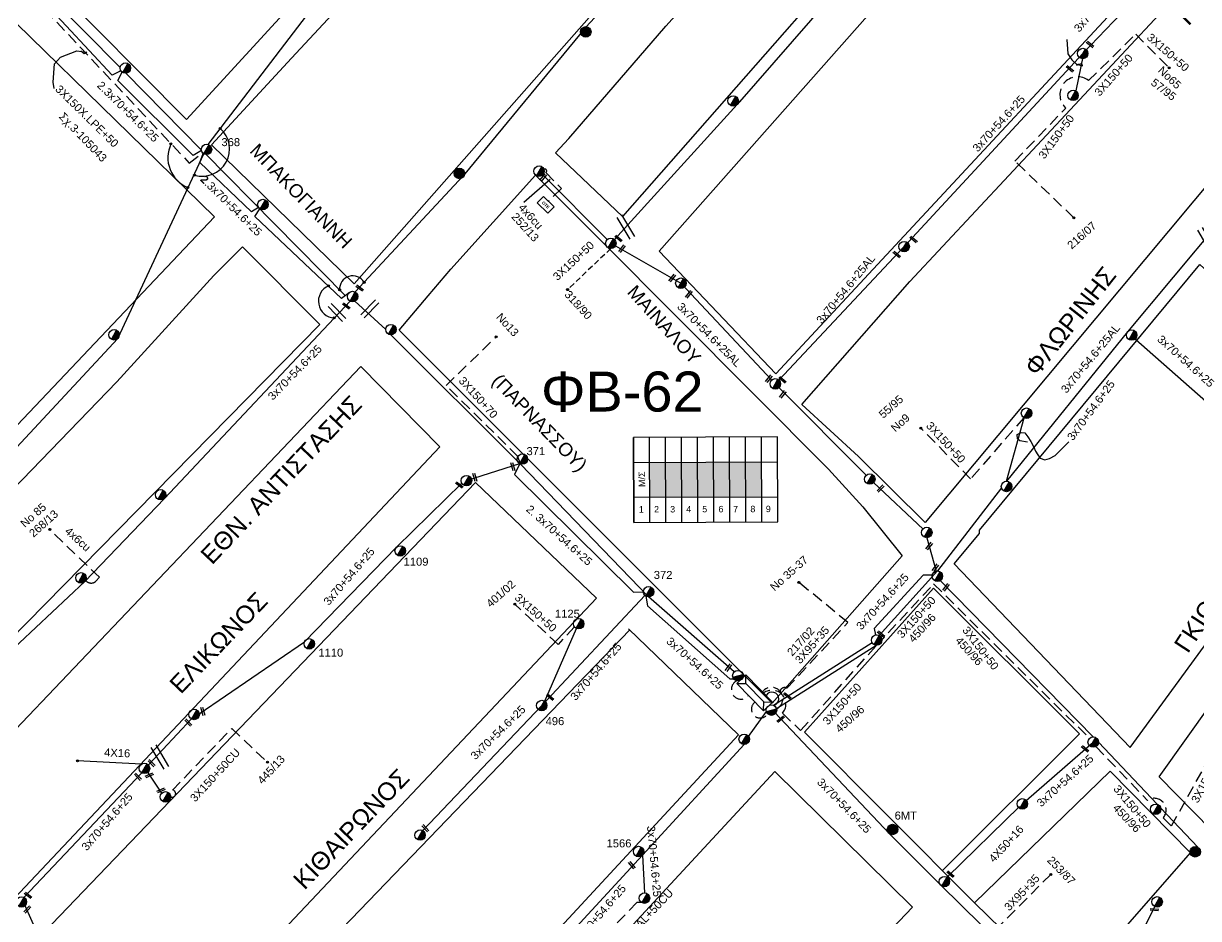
# Model space of a CAD drawing. Header units: millimetres. Extents: x -2449 to 2989, y 8 to 1056.
# Drawn here: x 696.4 to 960.7, y 412.5 to 613.8 of the extents above; entities that cross this region are included whole.
import ezdxf
from ezdxf.enums import TextEntityAlignment as Align

# ---------------------------------------------------------------- set-up
doc = ezdxf.new("R2010")
doc.units = ezdxf.units.MM
doc.linetypes.add('DASHED', pattern=[19.05, 12.7, -6.35])
for name, color, linetype in [('Pillar OTE', 7, 'Continuous'), ('Άγνωστα', 7, 'Continuous'), ('Ασφαλειοκιβώτια Χ.Τ 9 αναχωρήσεων', 7, 'Continuous'), ('Γυμνά εναέρια ΧΤ και ΦΟΠ (3Φ)   4x50+16AL', 7, 'Continuous'), ('Εναέρια παροχή ΧΤ 4x16', 7, 'SYN_LINE'), ('Επιγραφές - Σχήματα', 7, 'Continuous'), ('Καλώδια ΧΤ   3x150+50CU', 7, 'DASHED'), ('Καλώδια ΧΤ   3x150AL+50XLPE', 7, 'DASHED'), ('Μηχανική τομή', 7, 'Continuous'), ('Στύλος Ξύλινος', 7, 'Continuous'), ('Στύλος Ξύλινος @ 1', 7, 'Continuous'), ('Στύλος ΦΜ', 7, 'Continuous'), ('Στύλος ΦΜ @ 1', 7, 'Continuous'), ('Συνδέσεις', 7, 'Continuous'), ('Συνεστραμμένα ΧΤ   3x70+54.6+25 AL', 7, 'SYN_LINE'), ('Τομή', 7, 'Continuous'), ('Υποσταθμός εναέριος 2 στύλων', 7, 'Continuous'), ('Υποσταθμός πόλεως', 7, 'Continuous'), ('Υπόβαθρο ΔΕΗ', 7, 'Continuous'), ('Υπόγεια Καλώδια Δικτύου ΧΤ   .075', 7, 'DASHED'), ('Υπόγεια καλώδια Δικτύου ΧΤ και Παρ. ΧΤ X-95  (3X95AL +35CU  XLPE)', 7, 'DASHED'), ('Υπόγεια καλώδια Παροχών ΧΤ   4x50AL', 7, 'DASHED'), ('Υπόγεια καλώδια Παροχών ΧΤ   4x6', 7, 'DASHED')]:
    doc.layers.add(name, color=color, linetype=linetype)
doc.styles.add('arial', font='arial.ttf')
doc.styles.get("Standard").update_dxf_attribs({"font": 'arial.ttf'})
doc.linetypes.add('SYN_LINE', pattern='A,0.5,-0.0001,["/\\/\\/\\/",Standard,S=0.1,R=0,X=0,Y=-0.05],-0.25', length=0.7501)
doc.dimstyles.new('ISO-25', dxfattribs={"dimtxt": 2.5, "dimasz": 2.5, "dimexe": 1.25, "dimexo": 0.625, "dimtad": 1, "dimtxsty": 'Standard', "dimcen": 2.5, "dimadec": 0, "dimazin": 0, "dimtfac": 1, "dimtmove": 0, "dimatfit": 3, "dimfxl": 1, "dimarcsym": 0})

# ---------------------------------------------------------------- blocks, each defined once
blk = doc.blocks.new('ΥΠΑΡΧΩΝ ΤΣΙΜΕΝΤΕΝΙΟΣ ΣΤΥΛΟΣ')
at = {"layer": 'Στύλος ΦΜ'}
blk.add_hatch(color=7, dxfattribs=at).paths.add_polyline_path([(-1.29, -2.28, 0.574793), (2.62, 0, 0.268822), (1.3, 2.27)])
at = {"layer": 'Στύλος ΦΜ', "color": 7}
blk.add_line((-1.29, -2.28), (1.3, 2.27), dxfattribs=at)
blk.add_circle((0, 0), 2.62, dxfattribs=at)
at = {"layer": 'Στύλος ΦΜ', "flags": 4}
for tag, p in [('ΑΡΙΘΜΟΣ', (-4.68, 8.05)), ('ΤΥΠΟΣ', (-4.91, 3.03))]:
    blk.add_attdef(tag, p, '', height=4, dxfattribs=at)
blk = doc.blocks.new('ΥΠΑΡΧΩΝ ΞΥΛΙΝΟΣ ΣΤΥΛΟΣ')
at = {"layer": 'Στύλος Ξύλινος'}
h = blk.add_hatch(color=7, dxfattribs=at)
h.paths.add_polyline_path([(-2.62, 0, 0.270008), (-1.29, -2.28), (1.3, 2.27, 0.576266)])
h.paths.add_polyline_path([(-1.29, -2.28, 0.574793), (2.62, 0, 0.268822), (1.3, 2.27)])
at = {"layer": 'Στύλος Ξύλινος', "color": 7}
blk.add_line((-1.29, -2.28), (1.3, 2.27), dxfattribs=at)
blk.add_circle((0, 0), 2.62, dxfattribs=at)
at = {"layer": 'Στύλος Ξύλινος', "flags": 4}
for tag, p in [('ΑΡΙΘΜΟΣ', (-4.91, 8.6)), ('ΤΥΠΟΣ', (-4.85, 3.39))]:
    blk.add_attdef(tag, p, '', height=4, dxfattribs=at)
blk = doc.blocks.new('ΥΠΟΣΤΑΘΜΟΣ ΕΝΑΕΡΙΟΣ ΕΠΙ 2 ΣΤΥΛΩΝ')
at = {"layer": 'Υποσταθμός εναέριος 2 στύλων', "linetype": 'Continuous'}
for points in [[(-11.97, -2.11, 0.574793), (-8.45, -0.07, 0.268822), (-9.64, 1.98)], [(9.68, -2.15, 0.574793), (13.19, -0.1, 0.268822), (12.01, 1.95)]]:
    blk.add_hatch(color=256, dxfattribs=at).paths.add_polyline_path(points)
for p, q in [((-11.97, -2.11), (-9.64, 1.98)), ((9.68, -2.15), (12.01, 1.95))]:
    blk.add_line(p, q, dxfattribs=at)
for centre in [(-10.81, -0.07), (10.84, -0.1)]:
    blk.add_circle(centre, 2.36, dxfattribs=at)
at = {"layer": 'Υποσταθμός πόλεως', "linetype": 'Continuous', "ltscale": 40}
blk.add_lwpolyline([(-8.57, 2.82), (8.57, 2.82), (8.57, -2.82), (-8.57, -2.82)], close=True, dxfattribs=at)
for points in [[(-5.75, 0), (-8.57, 2.82)], [(-8.57, -2.82), (-5.75, 0)], [(-5.75, 0), (5.75, 0)], [(5.75, 0), (8.57, 2.82)], [(8.57, -2.82), (5.75, 0)]]:
    blk.add_lwpolyline(points, dxfattribs=at)
at = {"layer": 'Υποσταθμός εναέριος 2 στύλων', "ltscale": 40, "flags": 1}
for tag, p in [('ΜΕΤΑΣΧΗΜΑΤΙΣΜΟΣ', (14.09, 2.51)), ('ΙΣΧΥΣ', (14.07, -0.28)), ('ΑΡΙΘΜΟΣ', (14.19, -3))]:
    blk.add_attdef(tag, p, '', height=1.8, dxfattribs=at)
blk = doc.blocks.new('ΑΣΦΑΛΕΙΟΚΙΒΩΤΙΟ ΥΠΟΣΤΑΘΜΟΥ 9 ΑΝΑΧΩΡΗΣΕΩΝ')
at = {"layer": 'Ασφαλειοκιβώτια Χ.Τ 9 αναχωρήσεων', "ltscale": 40}
for p, q in [((-23.8, 40.36), (24.02, 40.36)), ((-9.72, 40.36), (-9.72, -40.64)), ((9.94, 40.36), (9.94, -40.64)), ((-23.8, 31.36), (24.02, 31.36)), ((-23.8, 22.36), (24.02, 22.36)), ((-23.8, 13.36), (24.02, 13.36)), ((-23.8, 4.36), (24.02, 4.36)), ((-23.8, -4.64), (24.02, -4.64)), ((-23.8, -13.64), (24.02, -13.64)), ((-23.8, -22.64), (24.02, -22.64)), ((-23.8, -31.64), (24.02, -31.64))]:
    blk.add_line(p, q, dxfattribs=at)
at = {"layer": 'Ασφαλειοκιβώτια Χ.Τ 9 αναχωρήσεων'}
blk.add_lwpolyline([(-23.8, -40.64), (24.02, -40.64), (24.02, 40.36), (-23.8, 40.36)], close=True, dxfattribs=at)
for s, p in [('1', (-18.29, 37.57)), ('2', (-18.29, 29)), ('3', (-18.29, 19.93)), ('4', (-18.29, 10.91)), ('5', (-18.29, 1.89)), ('6', (-18.29, -7.24)), ('7', (-18.29, -15.48)), ('8', (-18.29, -25.17)), ('9', (-18.29, -33.86))]:
    blk.add_text(s, height=3.6, rotation=270, dxfattribs=at).set_placement(p)
at = {"layer": 'Ασφαλειοκιβώτια Χ.Τ 9 αναχωρήσεων', "ltscale": 40}
for tag, height, p in [('ΟΝΟΜΑ', 5, (-0.16, 44.31)), ('ΚΕΙΜΕΝΟ 1', 2, (17.06, 35.59)), ('ΚΕΙΜΕΝΟ 2', 2, (17.06, 26.88)), ('ΚΕΙΜΕΝΟ 3', 2, (17.06, 17.69)), ('ΚΕΙΜΕΝΟ 4', 2, (17.06, 8.71)), ('ΚΕΙΜΕΝΟ 5', 2, (17.06, -0.13)), ('ΚΕΙΜΕΝΟ 6', 2, (17.06, -9.05)), ('ΚΕΙΜΕΝΟ 7', 2, (17.06, -18.13)), ('ΚΕΙΜΕΝΟ 8', 2, (17.06, -26.85)), ('ΚΕΙΜΕΝΟ 9', 2, (17.06, -35.99)), ('ΣΧ', 2, (-0.1, -42.64))]:
    blk.add_attdef(tag, text='', height=height, dxfattribs=at).set_placement(p, align=Align.MIDDLE_CENTER)
blk = doc.blocks.new('ΜΗΧΑΝΙΚΗ ΤΟΜΗ')
at = {"layer": 'Μηχανική τομή', "ltscale": 40}
for p, q in [((-1.89, 0.78), (1.89, 0.78)), ((1.89, 0), (-1.89, 0))]:
    blk.add_line(p, q, dxfattribs=at)
blk = doc.blocks.new('_ΣΥΝΔΕΣΗ')
at = {"layer": 'Συνδέσεις', "linetype": 'SYN_LINE', "ltscale": 40}
blk.add_hatch(color=256, dxfattribs=at).paths.add_polyline_path([(0.5, -0.01, 1), (-0.5, -0.01, 1)])
at = {"layer": 'Συνδέσεις'}
blk.add_circle((0, -0.01), 0.5, dxfattribs=at)
blk = doc.blocks.new('ΤΟΜΗ')
at = {"layer": 'Τομή', "ltscale": 40}
for p, q in [((-5.68, 0), (5.68, 0)), ((5.68, -2.33), (-5.68, -2.33))]:
    blk.add_line(p, q, dxfattribs=at)
blk = doc.blocks.new('PILLAR ΟΤΕ')
at = {"layer": 'Pillar OTE', "ltscale": 40}
blk.add_lwpolyline([(-3.31, 2.02), (3.39, 2.02), (3.39, -1.99), (-3.31, -1.99)], close=True, dxfattribs=at)
at = {"layer": 'Pillar OTE', "insert": (-1.81, 0.71), "char_height": 1.3575, "width": 109.961, "attachment_point": 1}
blk.add_mtext('{\\fArial|b1|i0|c161|p34;OTE}', dxfattribs=at)

msp = doc.modelspace()

# ---------------------------------------------------------------- hatches: boundary and pattern name
at = {"layer": 'Ασφαλειοκιβώτια Χ.Τ 9 αναχωρήσεων', "ltscale": 40}
for color, points in [(6, [(837.24, 515.11), (837.27, 507.25), (840.87, 507.26), (840.84, 515.12)]), (2, [(840.84, 515.12), (840.87, 507.26), (844.47, 507.27), (844.44, 515.13)]), (30, [(844.44, 515.13), (844.47, 507.27), (848.07, 507.28), (848.04, 515.14)]), (151, [(848.04, 515.14), (848.07, 507.28), (851.67, 507.29), (851.64, 515.15)]), (27, [(851.64, 515.15), (851.67, 507.29), (855.27, 507.3), (855.24, 515.17)]), (133, [(855.24, 515.17), (855.27, 507.3), (858.87, 507.32), (858.84, 515.18)]), (62, [(858.84, 515.18), (858.87, 507.32), (862.47, 507.33), (862.44, 515.19)])]:
    msp.add_hatch(color=color, dxfattribs=at).paths.add_polyline_path(points)

# ---------------------------------------------------------------- linework, layer by layer
at = {"layer": 'Άγνωστα', "color": 2, "linetype": 'SYN_LINE', "ltscale": 8}
msp.add_line((859.49, 453.45), (863.5, 459.05), dxfattribs=at)
at = {"layer": 'Άγνωστα', "color": 85, "linetype": 'DASHED', "ltscale": 0.2}
msp.add_lwpolyline([(932.66, 570.13), (919.4, 582.88), (930.84, 594.77), (930.37, 595.38, -0.887456), (935.98, 600.98), (946.58, 611.45), (954.09, 603.84)], format="xyb", dxfattribs=at)
at = {"layer": 'Άγνωστα', "color": 173, "linetype": 'SYN_LINE', "ltscale": 20}
msp.add_lwpolyline([(769.61, 553.27), (767.89, 551.95), (748.42, 570.4), (749.57, 572.12)], dxfattribs=at)
at = {"layer": 'Άγνωστα', "color": 133, "linetype": 'DASHED', "ltscale": 0.2}
msp.add_lwpolyline([(807.59, 516.44), (791.42, 532.4), (802.71, 543.33)], dxfattribs=at)
at = {"layer": 'Άγνωστα', "color": 151, "linetype": 'DASHED', "ltscale": 0.2}
for points in [[(921.41, 525.14), (909.44, 511.38), (898.22, 522.82)], [(868.09, 464.27), (881.85, 479.07), (870.78, 488.11)]]:
    msp.add_lwpolyline(points, dxfattribs=at)
at = {"layer": 'Άγνωστα', "color": 151, "linetype": 'SYN_LINE', "ltscale": 20}
for points in [[(902.62, 488.51), (937.01, 453.34)], [(938.19, 452.17), (951.37, 438.19)]]:
    msp.add_lwpolyline(points, dxfattribs=at)
at = {"layer": 'Άγνωστα', "linetype": 'DASHED', "ltscale": 0.2}
msp.add_lwpolyline([(820.32, 478.09), (816.67, 474.13), (806.87, 483.2)], dxfattribs=at)
at = {"layer": 'Άγνωστα', "color": 133, "linetype": 'SYN_LINE', "ltscale": 20}
msp.add_lwpolyline([(813.6, 461.19), (820.8, 477.71)], dxfattribs=at)
at = {"layer": 'Άγνωστα', "color": 6, "linetype": 'SYN_LINE', "ltscale": 20}
for points in [[(904.13, 421.8), (920.47, 437.67)], [(921.07, 438.26), (921.55, 438.68)]]:
    msp.add_lwpolyline(points, dxfattribs=at)
at = {"layer": 'Άγνωστα', "color": 151, "linetype": 'SYN_LINE', "ltscale": 15}
msp.add_lwpolyline([(952.23, 437.28), (960.55, 428.51)], dxfattribs=at)
at = {"layer": 'Άγνωστα', "color": 6, "linetype": 'DASHED', "ltscale": 0.2}
msp.add_lwpolyline([(916.43, 408.28), (914.96, 409.83), (927.46, 422.39)], dxfattribs=at)
at = {"layer": 'Άγνωστα', "color": 2, "linetype": 'DASHED', "ltscale": 0.2}
msp.add_lwpolyline([(835.48, 416.04), (834.35, 416.07), (823.35, 404.64), (834.84, 393.6)], dxfattribs=at)
at = {"layer": 'Άγνωστα', "color": 30, "linetype": 'DASHED', "ltscale": 0.2}
msp.add_arc((857.78, 464), 2.17, 115.7729, 322.2337, dxfattribs=at)
at = {"layer": 'Άγνωστα', "color": 151, "linetype": 'DASHED', "ltscale": 0.2}
for centre, radius, start, end in [((864.63, 461.93), 2.55, 296.7147, 141.9935), ((867.56, 463.4), 1.02, 58.8154, 168.7832)]:
    msp.add_arc(centre, radius, start, end, dxfattribs=at)
at = {"layer": 'Άγνωστα', "color": 62, "linetype": 'SYN_LINE', "ltscale": 20}
msp.add_arc((864.76, 461.89), 1.52, 284.1274, 149.9229, dxfattribs=at)
at = {"layer": 'Γυμνά εναέρια ΧΤ και ΦΟΠ (3Φ)   4x50+16AL', "color": 30, "ltscale": 0.2}
msp.add_lwpolyline([(654.52, 478.89), (687.79, 511.01), (717.6, 542.99), (736.96, 584.49)], dxfattribs=at)
at = {"layer": 'Εναέρια παροχή ΧΤ 4x16', "color": 151, "ltscale": 15}
msp.add_lwpolyline([(722.92, 447.22), (708.53, 447.95)], dxfattribs=at)
at = {"layer": 'Επιγραφές - Σχήματα', "linetype": 'Continuous', "ltscale": 0.2}
for points in [[(931.05, 610.21), (931.29, 607.04), (932.18, 605.67), (933.24, 604.69), (934.62, 604.29), (934.45, 604.77), (933.64, 604.61), (933.24, 604.37)], [(703.28, 599.18), (703.06, 600.63), (703.35, 604.79), (704.66, 606.24), (708.38, 607.7), (710.64, 607.41), (710.05, 607.04), (709.25, 607.63)], [(922.21, 519.63), (920.5, 519.95), (920.02, 520.36), (919.94, 521.33), (920.83, 521.82), (921.64, 521.74), (922.29, 520.84), (923.02, 519.79), (923.67, 518.49), (924.07, 517.6), (924.56, 516.79), (925.05, 516.06), (926.1, 515.66), (927.16, 515.98), (928.45, 516.63), (931.54, 519.71)]]:
    msp.add_lwpolyline(points, dxfattribs=at)
for centre, radius, start, end in [((736.63, 585.58), 6.11, 252.7726, 49.18), ((736.13, 583.65), 7.28, 154.9917, 247.4757), ((770.45, 554.1), 2.97, 30.2027, 184.2276), ((766.49, 551.35), 3.77, 113.2609, 266.6462)]:
    msp.add_arc(centre, radius, start, end, dxfattribs=at)
at = {"layer": 'Καλώδια ΧΤ   3x150AL+50XLPE', "color": 151, "linetype": 'DASHED', "ltscale": 0.2}
msp.add_lwpolyline([(729.49, 439.84, 1.228397), (729.86, 441.33), (743.23, 455.25), (751.12, 447.68)], format="xyb", dxfattribs=at)
at = {"layer": 'Συνεστραμμένα ΧΤ   3x70+54.6+25 AL', "color": 30, "ltscale": 20}
msp.add_line((737.89, 586.64), (768.38, 626.52), dxfattribs=at)
at = {"layer": 'Συνεστραμμένα ΧΤ   3x70+54.6+25 AL', "color": 1, "ltscale": 20}
msp.add_line((934.66, 607.08), (949.46, 622.52), dxfattribs=at)
at = {"layer": 'Συνεστραμμένα ΧΤ   3x70+54.6+25 AL', "color": 85, "ltscale": 20}
for p, q in [((894.49, 563.64), (934.66, 607.08)), ((866.31, 533.62), (894.49, 563.64))]:
    msp.add_line(p, q, dxfattribs=at)
at = {"layer": 'Συνεστραμμένα ΧΤ   3x70+54.6+25 AL', "color": 151, "ltscale": 20}
for p, q in [((965.27, 569.08), (944.76, 544.5)), ((944.76, 544.5), (917.52, 510.85)), ((916.38, 509.37), (901.97, 490.67)), ((901.97, 490.67), (888.89, 476.14))]:
    msp.add_line(p, q, dxfattribs=at)
at = {"layer": 'Συνεστραμμένα ΧΤ   3x70+54.6+25 AL', "color": 62, "ltscale": 20}
for p, q in [((828.51, 564.38), (844.26, 555.4)), ((844.26, 555.4), (864.69, 533.62)), ((866.33, 531.93), (885.93, 512.18)), ((887.62, 510.53), (898.77, 500.09))]:
    msp.add_line(p, q, dxfattribs=at)
at = {"layer": 'Συνεστραμμένα ΧΤ   3x70+54.6+25 AL', "color": 1, "linetype": 'SYN_LINE', "ltscale": 20}
msp.add_lwpolyline([(934.88, 687.07), (904.38, 649.44), (881.7, 624.01), (856.9, 595.63), (829.3, 565.25)], dxfattribs=at)
at = {"layer": 'Συνεστραμμένα ΧΤ   3x70+54.6+25 AL', "color": 27, "linetype": 'SYN_LINE', "ltscale": 20}
for points in [[(850.8, 643.06), (822.84, 612.99), (795.3, 579.59), (771, 553.43)], [(700.55, 622.93), (701.84, 620.42), (718.11, 603.93)], [(719.39, 602.63), (736.37, 585.43)], [(737.08, 584.7), (768.75, 552.61), (769.61, 553.27)]]:
    msp.add_lwpolyline(points, dxfattribs=at)
at = {"layer": 'Συνεστραμμένα ΧΤ   3x70+54.6+25 AL', "color": 173, "linetype": 'SYN_LINE', "ltscale": 20}
for points in [[(718.27, 603.21), (716.34, 602.19), (700.78, 618.85), (700.04, 621.98)], [(736.4, 585.23), (734.55, 584.13), (717.58, 600.97), (718.58, 602.86)], [(749.26, 572.42), (747.7, 571.45), (736.07, 582.57), (736.77, 584.62)], [(769.83, 551.38), (728.07, 507), (710.16, 488.3), (695.5, 474.46), (679.86, 459.05), (658.51, 439.11)]]:
    msp.add_lwpolyline(points, dxfattribs=at)
at = {"layer": 'Συνεστραμμένα ΧΤ   3x70+54.6+25 AL', "color": 62, "ltscale": 20}
msp.add_lwpolyline([(827.66, 565.2), (813.19, 579.77)], dxfattribs=at)
at = {"layer": 'Συνεστραμμένα ΧΤ   3x70+54.6+25 AL', "color": 30, "linetype": 'SYN_LINE', "ltscale": 10}
msp.add_lwpolyline([(770.93, 551.35), (777.85, 544.96)], dxfattribs=at)
at = {"layer": 'Συνεστραμμένα ΧΤ   3x70+54.6+25 AL', "color": 30, "linetype": 'SYN_LINE', "ltscale": 20}
for points in [[(779.03, 543.78), (808.02, 514.81), (806.8, 512.39), (833.59, 485.87), (835.8, 485.99)], [(836.4, 484.97), (836.76, 482.84), (855.27, 466.4), (857.77, 466.4)]]:
    msp.add_lwpolyline(points, dxfattribs=at)
at = {"layer": 'Συνεστραμμένα ΧΤ   3x70+54.6+25 AL', "color": 151, "linetype": 'SYN_LINE', "ltscale": 20}
for points in [[(946.03, 543.28), (965.52, 526.09)], [(696.48, 417.22), (723.01, 445.23)]]:
    msp.add_lwpolyline(points, dxfattribs=at)
at = {"layer": 'Συνεστραμμένα ΧΤ   3x70+54.6+25 AL', "color": 151, "linetype": 'SYN_LINE', "ltscale": 15}
for points in [[(917.52, 510.85), (921.47, 525.11)], [(888.31, 473.94), (865.78, 459.65)]]:
    msp.add_lwpolyline(points, dxfattribs=at)
at = {"layer": 'Συνεστραμμένα ΧΤ   3x70+54.6+25 AL', "color": 133, "linetype": 'SYN_LINE', "ltscale": 20}
for points in [[(836.98, 484.81), (808.17, 514.66), (807.59, 516.44)], [(735.91, 458.55), (759.58, 474.72), (780.28, 495.99), (794.97, 510.45)], [(786.17, 432.27), (812.96, 460.39), (836.17, 485.13)], [(856.26, 467.94), (836.98, 484.81)]]:
    msp.add_lwpolyline(points, dxfattribs=at)
at = {"layer": 'Συνεστραμμένα ΧΤ   3x70+54.6+25 AL', "color": 133, "linetype": 'SYN_LINE', "ltscale": 15}
for points in [[(796.02, 510.98), (808.02, 514.81)], [(724.48, 447.02), (734.16, 457.36)]]:
    msp.add_lwpolyline(points, dxfattribs=at)
at = {"layer": 'Συνεστραμμένα ΧΤ   3x70+54.6+25 AL', "color": 62, "linetype": 'SYN_LINE', "ltscale": 10}
msp.add_lwpolyline([(899.58, 498.15), (901.66, 490.63)], dxfattribs=at)
at = {"layer": 'Συνεστραμμένα ΧΤ   3x70+54.6+25 AL', "color": 62, "linetype": 'SYN_LINE', "ltscale": 20}
msp.add_lwpolyline([(900.81, 489.69), (898.75, 489.72), (887.77, 477.72), (888.07, 476.27)], dxfattribs=at)
at = {"layer": 'Συνεστραμμένα ΧΤ   3x70+54.6+25 AL', "color": 62, "linetype": 'SYN_LINE', "ltscale": 15}
msp.add_lwpolyline([(887.31, 474.49), (865.13, 460.42)], dxfattribs=at)
at = {"layer": 'Συνεστραμμένα ΧΤ   3x70+54.6+25 AL', "color": 6, "linetype": 'DASHED', "ltscale": 0.2}
msp.add_lwpolyline([(863.9, 458.74, -1.303288), (860.96, 461.17, -1.303288)], format="xyb", dxfattribs=at)
at = {"layer": 'Συνεστραμμένα ΧΤ   3x70+54.6+25 AL', "color": 6, "linetype": 'SYN_LINE', "ltscale": 20}
for points in [[(864.83, 458.19), (864.83, 458.18)], [(936.86, 387.02), (916.41, 406.56), (902.72, 419.94), (891.3, 431.47), (865.26, 458.96)], [(921.96, 439.03), (937.01, 452.17)], [(937.33, 387.96), (950.88, 415.16)]]:
    msp.add_lwpolyline(points, dxfattribs=at)
at = {"layer": 'Συνεστραμμένα ΧΤ   3x70+54.6+25 AL', "color": 2, "linetype": 'SYN_LINE', "ltscale": 20}
msp.add_lwpolyline([(769.12, 354.72), (798.84, 386.77), (835.61, 426.75), (858.5, 451.62)], dxfattribs=at)
at = {"layer": 'Συνεστραμμένα ΧΤ   3x70+54.6+25 AL', "color": 151, "ltscale": 8}
msp.add_lwpolyline([(727.49, 440.68), (723.9, 446.11)], dxfattribs=at)
at = {"layer": 'Συνεστραμμένα ΧΤ   3x70+54.6+25 AL', "color": 2, "linetype": 'SYN_LINE', "ltscale": 10}
msp.add_lwpolyline([(835.61, 426.75), (836.06, 418.24)], dxfattribs=at)
at = {"layer": 'Συνεστραμμένα ΧΤ   3x70+54.6+25 AL', "color": 151, "linetype": 'SYN_LINE', "ltscale": 10}
msp.add_lwpolyline([(703.46, 395.79), (700.6, 406.79), (696.72, 415.36)], dxfattribs=at)
at = {"layer": 'Υπόβαθρο ΔΕΗ'}
for points in [[(733.07, 592.22), (870.71, 742.39), (840.59, 767.71), (792.48, 716.15), (702.1, 623.52), (733.07, 592.22)], [(907.43, 710.3), (770.78, 555.26), (738.63, 586.56), (756.69, 606.03), (780.05, 631.25), (810.13, 663.72), (839.26, 695.17), (863.97, 721.85), (877.67, 736.4), (907.36, 710.22)], [(831.14, 570.39), (816.06, 584.71), (819.02, 587.99), (840.89, 613.21), (870.18, 645.69), (900.16, 680.06), (917.84, 700.37), (933.39, 686.84), (831.14, 570.43)], [(865.6, 535.02), (974.11, 651.81), (942.34, 679), (839.36, 562.59), (865.6, 535.02)], [(871.43, 528.09), (895.74, 555.79), (932.86, 595.56), (963.41, 628.28), (979.96, 646.02), (1003.36, 626.33), (899.2, 501.58), (884.21, 516.45)], [(641.08, 466.7), (739.36, 570.31), (694.77, 613.82), (593.63, 512.3), (641.08, 466.7)], [(780.86, 544.82), (787.38, 552.53), (792.5, 558.57), (811.53, 579.68), (826.29, 564.91)], [(664.09, 445.44), (647.14, 461.27), (687.52, 502.39), (717.37, 533.23), (739.18, 557.1), (745.65, 563.61), (763, 546.11), (664.09, 445.44)], [(826.29, 564.91), (877.43, 513.53), (885.17, 505.06)], [(905.74, 492.26), (911.46, 499.08), (911.46, 499.81), (960.98, 559.59), (996.13, 527.68)], [(885.17, 505.06), (894.02, 494.07), (864.81, 460.92), (780.86, 544.82)], [(694.25, 416.94), (675.45, 435.01), (772.27, 536.66), (790.01, 518.58), (694.25, 416.94)], [(871.43, 528.09), (884.21, 516.45)], [(945.3, 450.96), (999.16, 524.6), (996.13, 527.68)], [(951.82, 444.36), (1005.32, 519.34), (1025.76, 501.7), (963.54, 432.45), (951.82, 444.36)], [(825.26, 484.53), (728.36, 381.85), (701.03, 409.43), (798.08, 510.56), (825.26, 484.53)], [(945.3, 450.96), (905.74, 492.26)], [(910.32, 416.02), (872.08, 454.4), (901.12, 486.83), (933.91, 453.99), (903.1, 423.27)], [(832.46, 477.68), (857.24, 453.8), (761.22, 350.07), (734.73, 375.68), (832.76, 477.39)], [(769.73, 342.22), (865.43, 445.58), (896.4, 415), (799.03, 312.81), (782.56, 330.12), (769.62, 342.1)], [(931.23, 395.57), (958.9, 427.27), (940.82, 445.65), (910.32, 416.02), (931.23, 395.57)]]:
    msp.add_lwpolyline(points, dxfattribs=at)
at = {"layer": 'Υπόβαθρο ΔΕΗ', "color": 151, "linetype": 'DASHED', "ltscale": 0.2}
msp.add_lwpolyline([(831.33, 570.22), (831.33, 570.22)], dxfattribs=at)
at = {"layer": 'Υπόγεια Καλώδια Δικτύου ΧΤ   .075', "color": 30, "linetype": 'DASHED', "ltscale": 0.2}
msp.add_lwpolyline([(696.9, 624.71), (698.63, 619.67), (733.66, 582.41), (736.62, 584.78)], dxfattribs=at)
at = {"layer": 'Υπόγεια Καλώδια Δικτύου ΧΤ   .075', "color": 27, "linetype": 'DASHED', "ltscale": 0.2}
for points in [[(867.11, 458.65), (871.19, 454.78), (888.31, 473.94), (901.12, 487.74)], [(901.12, 487.74), (936.18, 453)], [(954.62, 433.29), (977.93, 475.02)], [(937.64, 451.17), (949.21, 439.02)], [(952.75, 435.1), (954.62, 433.29)]]:
    msp.add_lwpolyline(points, dxfattribs=at)
at = {"layer": 'Υπόγεια Καλώδια Δικτύου ΧΤ   .075', "color": 27, "linetype": 'DASHED', "ltscale": 0.1}
msp.add_lwpolyline([(868.38, 462.06), (868.38, 462.03)], dxfattribs=at)
at = {"layer": 'Υπόγεια Καλώδια Δικτύου ΧΤ   .075', "color": 27, "linetype": 'DASHED', "ltscale": 0.2}
msp.add_lwpolyline([(949.21, 439.02, -0.897047), (952.75, 435.1)], format="xyb", dxfattribs=at)
msp.add_arc((864.75, 460.7), 3.13, 318.901, 126.4852, dxfattribs=at)
at = {"layer": 'Υπόγεια καλώδια Δικτύου ΧΤ και Παρ. ΧΤ X-95  (3X95AL +35CU  XLPE)', "color": 85, "linetype": 'SYN_LINE', "ltscale": 10}
msp.add_lwpolyline([(934.75, 606.72), (933.07, 598.68)], dxfattribs=at)
at = {"layer": 'Υπόγεια καλώδια Δικτύου ΧΤ και Παρ. ΧΤ X-95  (3X95AL +35CU  XLPE)', "color": 62, "linetype": 'DASHED', "ltscale": 0.1}
msp.add_lwpolyline([(828.5, 563.2), (818.78, 553.96)], dxfattribs=at)
at = {"layer": 'Υπόγεια καλώδια Παροχών ΧΤ   4x6', "color": 62, "linetype": 'DASHED', "ltscale": 0.2}
msp.add_lwpolyline([(813.46, 581.03, -0.949329), (813.88, 580.28), (817.38, 576.7), (814.45, 573.85)], format="xyb", dxfattribs=at)
at = {"layer": 'Υπόγεια καλώδια Παροχών ΧΤ   4x6', "color": 173, "linetype": 'DASHED', "ltscale": 0.2}
msp.add_lwpolyline([(710.35, 488.56, 0.437261), (712.65, 488.34), (713.45, 489.24), (702.43, 499.82)], format="xyb", dxfattribs=at)

# ---------------------------------------------------------------- block references
at = {"layer": 'Pillar OTE', "xscale": 0.5, "yscale": 0.5, "zscale": 0.5, "rotation": 315.3551253197936}
msp.add_blockref('PILLAR ΟΤΕ', (813.8, 573.04), dxfattribs=at)
at = {"layer": 'Ασφαλειοκιβώτια Χ.Τ 9 αναχωρήσεων', "color": 1, "ltscale": 40, "xscale": 0.3999999999999944, "yscale": 0.3999999999999944, "zscale": 0.3999999999999944, "rotation": 90.18025101188559}
msp.add_blockref('ΑΣΦΑΛΕΙΟΚΙΒΩΤΙΟ ΥΠΟΣΤΑΘΜΟΥ 9 ΑΝΑΧΩΡΗΣΕΩΝ', (849.8, 511.17), dxfattribs=at)
at = {"layer": 'Μηχανική τομή'}
for p, xscale, yscale, zscale, rotation in [((936.44, 609.28), 0.5000000000000245, 0.5000000000000245, 0.5000000000000245, 141.8407245600706), ((931.89, 603.8), 0.5000000000000245, 0.5000000000000245, 0.5000000000000245, 141.8407245600706), ((813.41, 579.06), 0.4999999999999994, 0.4999999999999994, 0.4999999999999994, 51.58810662608873), ((830.36, 565.64), 0.4999999999999997, 0.4999999999999997, 0.4999999999999997, 140.1870457185148), ((896.74, 565.37), 0.4999999999999997, 0.4999999999999997, 0.4999999999999997, 140.1870457185148), ((831.17, 563.04), 0.4999999999999995, 0.4999999999999995, 0.4999999999999995, 51.58810662608873), ((892.94, 562.02), 0.4999999999999998, 0.4999999999999998, 0.4999999999999998, 140.1870457185148), ((842.43, 556.44), 0.4999999999999995, 0.4999999999999995, 0.4999999999999995, 51.58810662608873), ((772.11, 554.45), 0.4999999999999625, 0.4999999999999625, 0.4999999999999625, 144.2579362798099), ((846.19, 552.78), 0.4999999999999995, 0.4999999999999995, 0.4999999999999995, 51.58810662608873), ((767.22, 549.14), 1.249999999999952, 1.249999999999952, 1.249999999999952, 133.5585166111562), ((769.1, 550.45), 0.4999999999999625, 0.4999999999999625, 0.4999999999999625, 144.2579362798099), ((773.93, 549.97), 1.249999999999998, 1.249999999999998, 1.249999999999998, 225.9120429573086), ((864.19, 533.77), 0.4999999999999995, 0.4999999999999995, 0.4999999999999995, 51.58810662608873), ((867.25, 533.8), 0.4999999999999997, 0.4999999999999997, 0.4999999999999997, 140.1870457185148), ((867.32, 530.26), 0.4999999999999995, 0.4999999999999995, 0.4999999999999995, 51.58810662608873), ((806.62, 514.17), 0.4999999999999608, 0.4999999999999608, 0.4999999999999608, 105.6022660013272), ((794.55, 510.15), 0.4999999999999625, 0.4999999999999625, 0.4999999999999625, 144.2579362798099), ((798.07, 511.78), 0.4999999999999608, 0.4999999999999608, 0.4999999999999608, 105.6022660013272), ((889.32, 509.07), 0.4999999999999327, 0.4999999999999327, 0.4999999999999327, 45.6124869786674), ((900.25, 496.13), 0.4999999999999995, 0.4999999999999995, 0.4999999999999995, 51.58810662608873), ((901.65, 491.25), 0.4999999999999995, 0.4999999999999995, 0.4999999999999995, 51.58810662608873), ((904.06, 486.85), 0.4999999999999995, 0.4999999999999995, 0.4999999999999995, 51.58810662608873), ((889.17, 476.33), 0.5000000000000077, 0.5000000000000077, 0.5000000000000077, 320.5649404728048), ((854.81, 469.04), 0.4999999999999859, 0.4999999999999859, 0.4999999999999859, 234.1416881330739), ((814.72, 462.1), 0.5000000000000077, 0.5000000000000077, 0.5000000000000077, 320.5649404728048), ((868.08, 462.43), 0.5000000000000077, 0.5000000000000077, 0.5000000000000077, 320.5649404728048), ((736.92, 459.12), 0.4999999999999608, 0.4999999999999608, 0.4999999999999608, 105.6022660013272), ((733.56, 456.69), 0.49999999999996, 0.49999999999996, 0.49999999999996, 133.0732209039125), ((866.58, 457.48), 0.4999999999999756, 0.4999999999999756, 0.4999999999999756, 217.428648046399), ((935.06, 450.53), 0.5000000000000077, 0.5000000000000077, 0.5000000000000077, 320.5649404728048), ((725.32, 447.56), 0.49999999999996, 0.49999999999996, 0.49999999999996, 133.0732209039125), ((722.25, 444.49), 0.49999999999996, 0.49999999999996, 0.49999999999996, 133.0732209039125), ((724.61, 444.88), 0.49999999999996, 0.49999999999996, 0.49999999999996, 203.0797500102078), ((727.22, 441.49), 0.49999999999996, 0.49999999999996, 0.49999999999996, 203.0797500102078), ((786.92, 432.91), 0.49999999999996, 0.49999999999996, 0.49999999999996, 133.0732209039125), ((833.08, 424.35), 0.4999999999999989, 0.4999999999999989, 0.4999999999999989, 309.2415489733388), ((904.78, 422.31), 0.5000000000000077, 0.5000000000000077, 0.5000000000000077, 320.5649404728048), ((697.53, 417.84), 0.5000000000000894, 0.5000000000000894, 0.5000000000000894, 140.7272185491119), ((697.1, 414.65), 0.5000000000000018, 0.5000000000000018, 0.5000000000000018, 227.5471457129901), ((950.8, 414.68), 0.5000000000000571, 0.5000000000000571, 0.5000000000000571, 175.7684885782068)]:
    msp.add_blockref('ΜΗΧΑΝΙΚΗ ΤΟΜΗ', p, dxfattribs=dict(at, xscale=xscale, yscale=yscale, zscale=zscale, rotation=rotation))
at = {"layer": 'Στύλος Ξύλινος @ 1', "ltscale": 40, "xscale": 0.4499999999998181, "yscale": 0.4499999999998181, "zscale": 0.4499999999998181}
for p in [(822.86, 611.95), (794.44, 580.09), (959.96, 427.49)]:
    msp.add_blockref('ΥΠΑΡΧΩΝ ΞΥΛΙΝΟΣ ΣΤΥΛΟΣ', p, dxfattribs=at)
at = {"layer": 'Στύλος Ξύλινος @ 1', "ltscale": 40}
ref = msp.add_blockref('ΥΠΑΡΧΩΝ ΞΥΛΙΝΟΣ ΣΤΥΛΟΣ', (891.88, 432.5), dxfattribs=dict(at, xscale=0.4499999999998181, yscale=0.4499999999998181, zscale=0.4499999999998181))
ref.add_attrib('ΤΥΠΟΣ', '6ΜΤ', (892.34, 434.73), dxfattribs={"layer": 'Στύλος Ξύλινος', "height": 1.8, "flags": 4})
at = {"layer": 'Στύλος ΦΜ @ 1', "ltscale": 40, "xscale": 0.4499999999998181, "yscale": 0.4499999999998181, "zscale": 0.4499999999998181}
for p in [(934.66, 607.08), (719.29, 603.81), (856.01, 596.41), (932.48, 597.66), (812.36, 580.61), (750.22, 573.1), (828.5, 564.38), (894.48, 563.64), (844.26, 555.4), (770.41, 552.41), (716.74, 543.79), (779.03, 544.96), (945.67, 543.74), (865.5, 532.76), (922.02, 526.15), (796.02, 510.98), (886.76, 511.34), (917.52, 509.67), (727.22, 507.81), (899.58, 499.33), (709.31, 489.11), (901.97, 489.49), (888.31, 475.12), (734.75, 458.38), (858.5, 452.8), (937.01, 452.17), (723.59, 446.25), (728.31, 439.84), (921.07, 438.26), (951.07, 437.05), (785.58, 431.25), (903.54, 420.78), (836.06, 417.06), (695.9, 416.2), (951.4, 416.22)]:
    msp.add_blockref('ΥΠΑΡΧΩΝ ΤΣΙΜΕΝΤΕΝΙΟΣ ΣΤΥΛΟΣ', p, dxfattribs=at)
at = {"layer": 'Στύλος ΦΜ @ 1', "ltscale": 40}
ref = msp.add_blockref('ΥΠΑΡΧΩΝ ΤΣΙΜΕΝΤΕΝΙΟΣ ΣΤΥΛΟΣ', (737.54, 585.51), dxfattribs=dict(at, xscale=0.4499999999998181, yscale=0.4499999999998181, zscale=0.4499999999998181))
ref.add_attrib('ΑΡΙΘΜΟΣ', '368', (740.9, 586.24), dxfattribs={"layer": 'Στύλος ΦΜ', "height": 1.8, "flags": 4})
ref = msp.add_blockref('ΥΠΑΡΧΩΝ ΤΣΙΜΕΝΤΕΝΙΟΣ ΣΤΥΛΟΣ', (808.6, 515.84), dxfattribs=dict(at, xscale=0.4499999999998181, yscale=0.4499999999998181, zscale=0.4499999999998181))
ref.add_attrib('ΤΥΠΟΣ', '371', (809.53, 516.72), dxfattribs={"layer": 'Στύλος ΦΜ', "height": 1.8, "flags": 4})
ref = msp.add_blockref('ΥΠΑΡΧΩΝ ΤΣΙΜΕΝΤΕΝΙΟΣ ΣΤΥΛΟΣ', (781.12, 495.17), dxfattribs=dict(at, xscale=0.4499999999998181, yscale=0.4499999999998181, zscale=0.4499999999998181))
ref.add_attrib('ΤΥΠΟΣ', '1109', (781.88, 491.85), dxfattribs={"layer": 'Στύλος ΦΜ', "height": 1.8, "flags": 4})
ref = msp.add_blockref('ΥΠΑΡΧΩΝ ΤΣΙΜΕΝΤΕΝΙΟΣ ΣΤΥΛΟΣ', (836.98, 485.99), dxfattribs=dict(at, xscale=0.4499999999998181, yscale=0.4499999999998181, zscale=0.4499999999998181))
ref.add_attrib('ΤΥΠΟΣ', '372', (838.16, 488.87), dxfattribs={"layer": 'Στύλος ΦΜ', "height": 1.8, "flags": 4})
ref = msp.add_blockref('ΥΠΑΡΧΩΝ ΤΣΙΜΕΝΤΕΝΙΟΣ ΣΤΥΛΟΣ', (821.27, 478.79), dxfattribs=dict(at, xscale=0.4499999999998181, yscale=0.4499999999998181, zscale=0.4499999999998181))
ref.add_attrib('ΤΥΠΟΣ', '1125', (815.93, 480.15), dxfattribs={"layer": 'Στύλος ΦΜ', "height": 1.8, "flags": 4})
ref = msp.add_blockref('ΥΠΑΡΧΩΝ ΤΣΙΜΕΝΤΕΝΙΟΣ ΣΤΥΛΟΣ', (760.66, 474.26), dxfattribs=dict(at, xscale=0.4499999999998181, yscale=0.4499999999998181, zscale=0.4499999999998181))
ref.add_attrib('ΤΥΠΟΣ', '1110', (762.71, 471.39), dxfattribs={"layer": 'Στύλος ΦΜ', "height": 1.8, "flags": 4})
ref = msp.add_blockref('ΥΠΑΡΧΩΝ ΤΣΙΜΕΝΤΕΝΙΟΣ ΣΤΥΛΟΣ', (812.96, 460.39), dxfattribs=dict(at, xscale=0.4499999999998181, yscale=0.4499999999998181, zscale=0.4499999999998181))
ref.add_attrib('ΤΥΠΟΣ', '496', (813.83, 455.98), dxfattribs={"layer": 'Στύλος ΦΜ', "height": 1.8, "flags": 4})
ref = msp.add_blockref('ΥΠΑΡΧΩΝ ΤΣΙΜΕΝΤΕΝΙΟΣ ΣΤΥΛΟΣ', (834.75, 427.54), dxfattribs=dict(at, xscale=0.4499999999998181, yscale=0.4499999999998181, zscale=0.4499999999998181))
ref.add_attrib('ΑΡΙΘΜΟΣ', '1566', (827.54, 428.48), dxfattribs={"layer": 'Στύλος ΦΜ', "height": 1.8, "flags": 4})
at = {"layer": 'Συνδέσεις', "xscale": 0.4500000000000455, "yscale": 0.4500000000000455, "zscale": 0.4500000000000455}
for p in [(954.09, 603.84), (740.62, 590.21), (729.53, 586.74), (734.82, 579.75), (733.34, 576.93), (932.66, 570.14), (773.01, 555.6), (765, 554.82), (767.49, 553.89), (818.78, 553.96), (766.27, 547.6), (802.71, 543.34), (898.22, 522.82), (702.3, 500.03), (870.78, 488.11), (806.88, 483.21), (708.53, 447.95), (751.29, 447.65), (927.46, 422.4)]:
    msp.add_blockref('_ΣΥΝΔΕΣΗ', p, dxfattribs=at)
at = {"layer": 'Τομή', "xscale": 0.4999999999999232, "yscale": 0.4999999999999232, "zscale": 0.4999999999999232, "rotation": 120.6652940437248}
for p in [(831.37, 567.76), (961.99, 564.9), (726.56, 448.53)]:
    msp.add_blockref('ΤΟΜΗ', p, dxfattribs=at)
at = {"layer": 'Υποσταθμός εναέριος 2 στύλων', "xscale": 0.5, "yscale": 0.5, "zscale": 0.5, "rotation": 314.361987264839}
msp.add_blockref('ΥΠΟΣΤΑΘΜΟΣ ΕΝΑΕΡΙΟΣ ΕΠΙ 2 ΣΤΥΛΩΝ', (860.88, 463.26), dxfattribs=at)

# ---------------------------------------------------------------- texts
at = {"layer": 'Άγνωστα', "linetype": 'SYN_LINE', "ltscale": 20, "char_height": 1.8, "width": 69.1904, "attachment_point": 1, "style": 'arial'}
for s, insert, rotation in [('3X150+50', (950.1, 611.8), 318.903), ('3X150+50', (937.11, 598.51), 48.5769), ('3X150X.LPE+50', (704.63, 600.17), 315.4671), ('3X150+50', (924.57, 584.26), 53.5033), ('3X150+50', (815.26, 557.18), 42.9412), ('3X150+70', (795.47, 534.56), 312.2172), ('3x70+54.6+25', (930.99, 520.89), 53.4352), ('3X150+50', (900.6, 524.44), 312.895), ('3X150+50', (807.89, 485.78), 318.4847), ('3X150+50', (892.7, 476.58), 48.0303), ('3X95+35', (869.76, 470.82), 48.6528), ('3X150+50', (908.87, 478.42), 307.6618), ('3X150+50', (875.98, 457.06), 48.0303), ('3X150+50', (942.81, 442.73), 309.7525), ('4X50+16', (913.35, 426.17), 47.4379), ('3X95+35', (916.82, 415.28), 46.4043), ('3X150AL+50CU', (828.81, 406.12), 46.3484)]:
    msp.add_mtext(s, dxfattribs=dict(at, insert=insert, rotation=rotation))
at = {"layer": 'Εναέρια παροχή ΧΤ 4x16', "ltscale": 40, "insert": (714.56, 450.77), "char_height": 1.8, "width": 69.1904, "attachment_point": 1, "rotation": 357.4061, "style": 'arial'}
msp.add_mtext('4X16', dxfattribs=at)
at = {"layer": 'Επιγραφές - Σχήματα', "attachment_point": 1}
for s, insert, char_height, width, rotation in [('\\pt128;ΠΑΡΝΩΝΟΣ', (955.55, 615.91), 4, 157.7424, 45.7448), ('\\PΜΠΑΚΟΓΙΑΝΝΗ', (752.82, 590.58), 3, 153.2799, 314.1035), ('\\pt128;ΦΛΩΡΙΝΗΣ', (921.23, 536.68), 4, 157.7424, 51.7561), ('ΜΑΙΝΑΛΟΥ', (834.19, 555.28), 3, 157.7424, 312.1875), ('(ΠΑΡΝΑΣΣΟΥ)', (803.66, 535.29), 3, 157.7424, 314.1035), ('\\pt128;ΕΘΝ. ΑΝΤΙΣΤΑΣΗΣ', (735.86, 494.63), 4, 157.7424, 46.5498), ('\\pt128;ΓΚΙΩΝΗΣ', (954.97, 474.11), 4, 157.7424, 56.9372), ('\\pt128;ΕΛΙΚΩΝΟΣ', (728.86, 465.54), 4, 157.7424, 46.3401), ('\\pt128;ΚΙΘΑΙΡΩΝΟΣ', (756.68, 421.49), 4, 157.7424, 46.3401)]:
    msp.add_mtext(s, dxfattribs=dict(at, insert=insert, char_height=char_height, width=width, rotation=rotation))
at = {"layer": 'Επιγραφές - Σχήματα', "linetype": 'SYN_LINE', "ltscale": 20, "attachment_point": 1, "style": 'arial'}
for s, insert, char_height, width, rotation in [('Nο65', (952.67, 604.38), 1.8, 69.1904, 316.5413), ('57/95', (950.92, 601.62), 1.8, 69.1904, 322.3027), ('Σχ.3-105043', (705.5, 594.01), 1.8, 69.1904, 313.7356), ('252/13', (807.33, 571.47), 1.8, 69.1904, 312.2172), ('4x6cu', (808.92, 573.51), 1.8, 69.1904, 312.2172), ('216/07', (930.97, 564.29), 1.8, 69.1904, 41.6909), ('318/90', (819.28, 553.96), 1.8, 69.1904, 312.2172), ('Nο13', (803.92, 548.89), 1.8, 69.1904, 312.2172), ('55/95', (888.58, 526.21), 1.8, 69.1904, 41.6909), ('Nο9', (891.3, 523.15), 1.8, 69.1904, 41.6909), ('\\A1;M/Σ', (834.79, 509.56), 1.44, 55.3523, 90.3448), ('Νο 85', (695.47, 501.66), 1.8, 69.1904, 41.6909), ('268/13', (697.42, 499.46), 1.8, 69.1904, 41.6909), ('No 35-37', (864.12, 487.37), 1.8, 69.1904, 41.6909), ('401/02', (800.26, 483.66), 1.8, 69.1904, 41.6909), ('450/96', (895.28, 475.61), 1.8, 69.1904, 47.7938), ('217/02', (867.97, 472.58), 1.8, 69.1904, 47.6367), ('450/96', (907.2, 476.09), 1.8, 69.1904, 312.2172), ('450/96', (878.79, 455.48), 1.8, 69.1904, 41.6909), ('450/96', (942.57, 438.45), 1.8, 69.1904, 313.8352), ('253/87', (927.82, 426.68), 1.8, 69.1904, 313.8352)]:
    msp.add_mtext(s, dxfattribs=dict(at, insert=insert, char_height=char_height, width=width, rotation=rotation))
at = {"layer": 'Επιγραφές - Σχήματα', "insert": (812.77, 535.53), "char_height": 9, "width": 103.4348, "attachment_point": 1}
msp.add_mtext('ΦΒ-62', dxfattribs=at)
at = {"layer": 'Καλώδια ΧΤ   3x150+50CU', "ltscale": 40, "char_height": 1.8, "width": 69.1904, "attachment_point": 1, "rotation": 47.3322, "style": 'arial'}
for s, insert in [('3X150+50CU', (733.67, 439.78)), ('445/13', (748.81, 443.77))]:
    msp.add_mtext(s, dxfattribs=dict(at, insert=insert))
at = {"layer": 'Συνεστραμμένα ΧΤ   3x70+54.6+25 AL', "style": 'arial'}
for rotation, p in [(50.6375, (875.95, 546.1)), (314.9687, (843.27, 549.95)), (50.435, (930.99, 530.5))]:
    msp.add_text('3x70+54.6+25AL', height=1.8, rotation=rotation, dxfattribs=at).set_placement(p)
at = {"layer": 'Συνεστραμμένα ΧΤ   3x70+54.6+25 AL', "linetype": 'SYN_LINE', "ltscale": 20, "char_height": 1.8, "width": 69.1904, "attachment_point": 1, "style": 'arial'}
for s, insert, rotation in [('3x70+54.6+25', (932.51, 612.88), 50.5196), ('2.3x70+54.6+25', (714.03, 601.01), 315.4671), ('3x70+54.6+25', (909.7, 585.98), 47.7255), ('{\\fArial|b1|i0|c161|p34;2}.3x70+54.6+25', (737.24, 579.88), 315.4671), ('3x70+54.6+25', (952.47, 543.9), 318.1382), ('3x70+54.6+25', (751.16, 530.2), 45.7744), ('2. 3x70+54.6+25', (810.48, 505.66), 318.1382), ('3x70+54.6+25', (763.68, 483.94), 49.3501), ('3x70+54.6+25', (883.53, 478.46), 47.6433), ('3x70+54.6+25', (819.22, 462.53), 49.3501), ('3x70+54.6+25', (842.02, 475.96), 318.1382), ('3x70+54.6+25', (796.76, 449.33), 44.4978), ('3x70+54.6+25', (924.11, 438.79), 41.9652), ('3x70+54.6+25', (876.03, 444.26), 314.2289), ('3x70+54.6+25', (838.42, 433.44), 275.1973), ('3x70+54.6+25', (820.23, 408.12), 49.3501)]:
    msp.add_mtext(s, dxfattribs=dict(at, insert=insert, rotation=rotation))
at = {"layer": 'Συνεστραμμένα ΧΤ   3x70+54.6+25 AL', "color": 7, "linetype": 'SYN_LINE', "ltscale": 20, "insert": (709.24, 428.74), "char_height": 1.8, "width": 69.1904, "attachment_point": 1, "rotation": 49.3501, "style": 'arial'}
msp.add_mtext('3x70+54.6+25', dxfattribs=at)
at = {"layer": 'Υπόγεια Καλώδια Δικτύου ΧΤ   .075', "linetype": 'DASHED', "ltscale": 0.1, "insert": (958.97, 439.14), "char_height": 1.8, "width": 69.1904, "attachment_point": 1, "rotation": 61.9801, "style": 'arial'}
msp.add_mtext('3X150+50', dxfattribs=at)
at = {"layer": 'Υπόγεια καλώδια Παροχών ΧΤ   4x50AL', "linetype": 'DASHED', "ltscale": 0.1, "insert": (706.71, 500.72), "char_height": 1.8, "width": 69.1904, "attachment_point": 1, "rotation": 318.1735, "style": 'arial'}
msp.add_mtext('4x6cu', dxfattribs=at)

# ---------------------------------------------------------------- leaders
at = {"layer": 'Επιγραφές - Σχήματα', "ltscale": 40}
msp.add_leader([(814.84, 578.77), (808.9, 573.53)], dimstyle='ISO-25', override={"dimasz": 1, "dimtad": 0}, dxfattribs=at)

doc.saveas('drawing.dxf')
